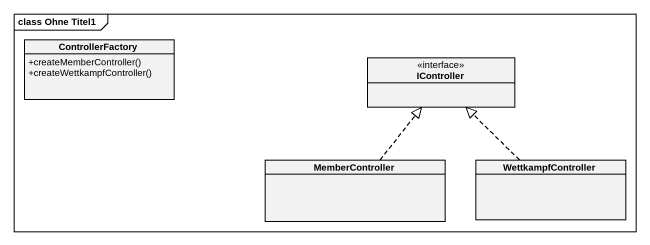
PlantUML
@startuml
mainframe class Ohne Titel1
hide circle
hide empty members
skinparam classAttributeIconSize 0
class ControllerFactory {
  +createMemberController()
  +createWettkampfController()
}
interface IController
class MemberController
class WettkampfController
MemberController .up.|> IController
WettkampfController .up.|> IController
@enduml
